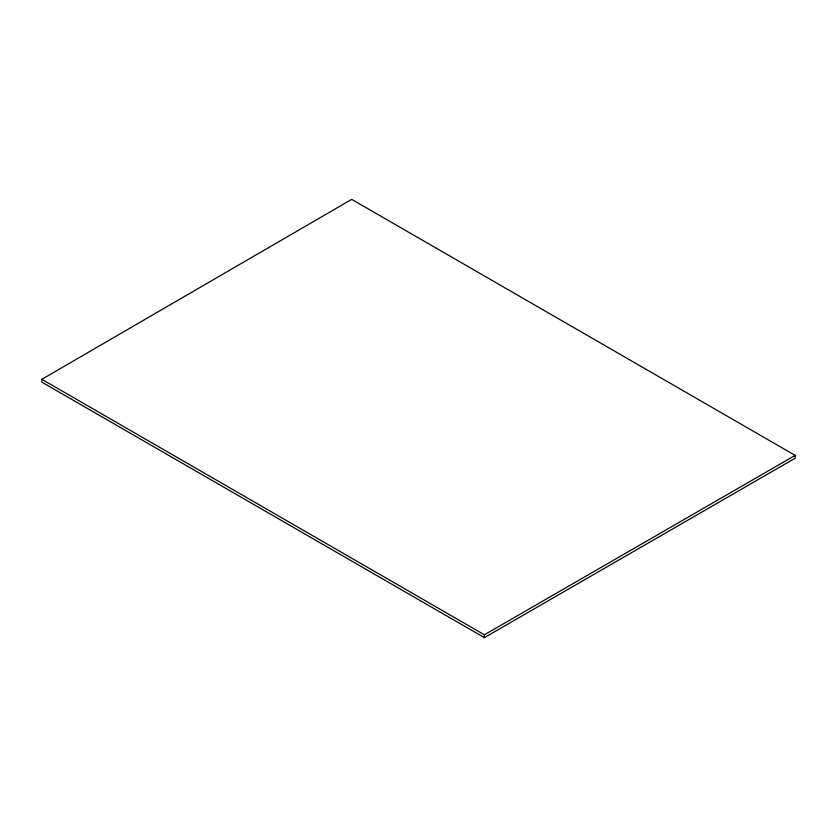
<?xml version="1.0" encoding="UTF-8"?>
<svg xmlns="http://www.w3.org/2000/svg" width="837" height="837" viewBox="0 0 837 837"><rect width="100%" height="100%" fill="white"/><g stroke="black" fill="none" stroke-linecap="round" stroke-linejoin="round"><path stroke-width="1.26" d="M41.85 379.307L351.707 199.363L795.15 455.38L795.15 458.216L484.382 637.637L41.85 382.143L41.85 379.307L484.382 634.802L795.15 455.38M484.382 634.802L484.382 637.637"/></g></svg>
